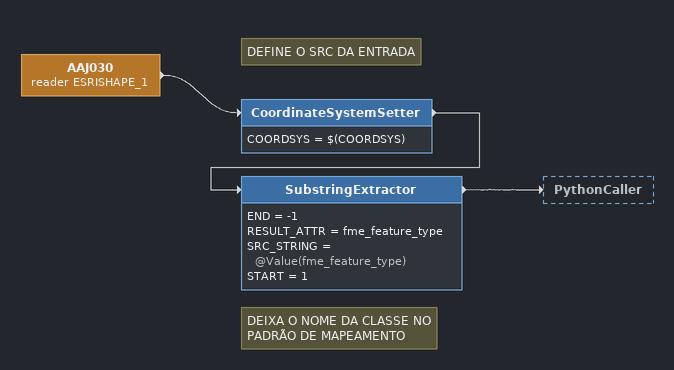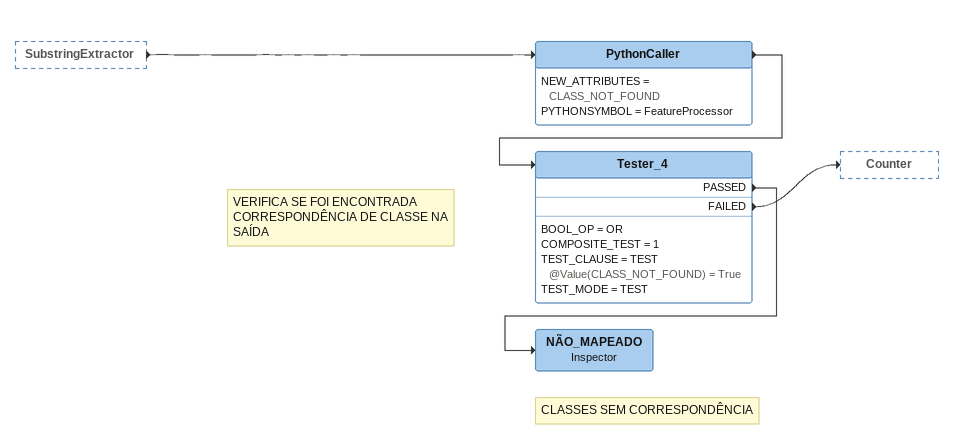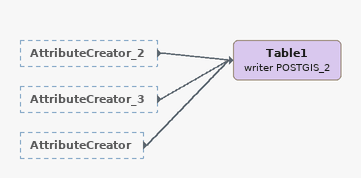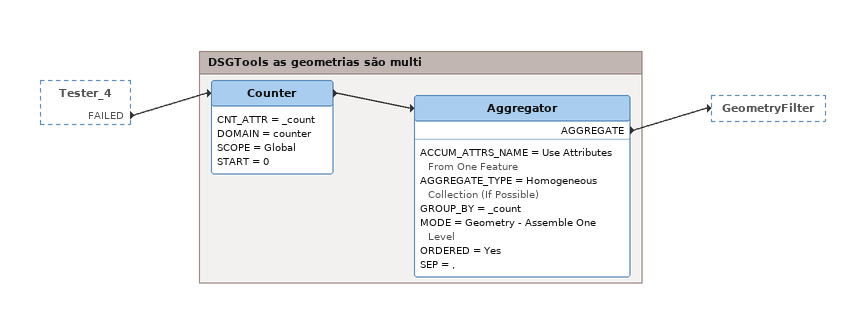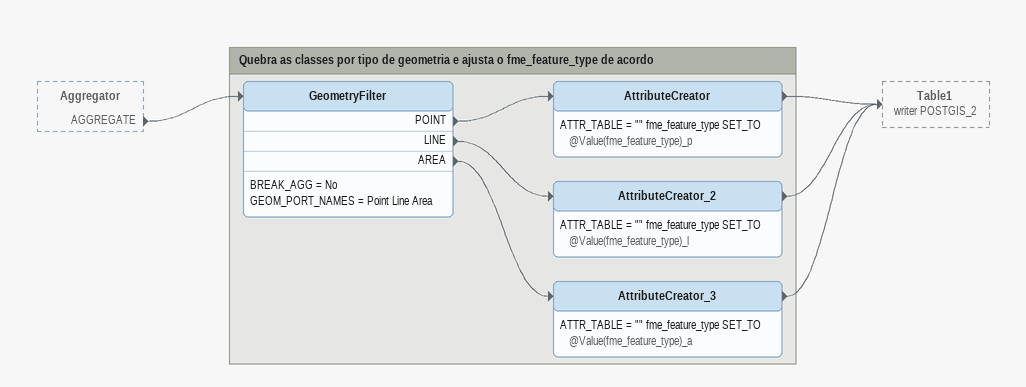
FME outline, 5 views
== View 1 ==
AAJ030 (reader ESRISHAPE_1)
    -> CoordinateSystemSetter
Note: DEFINE O SRC DA ENTRADA
CoordinateSystemSetter
    COORDSYS = $(COORDSYS)
    -> SubstringExtractor
Note: DEIXA O NOME DA CLASSE NO PADRÃO DE MAPEAMENTO
SubstringExtractor
    END = -1
    RESULT_ATTR = fme_feature_type
    SRC_STRING = @Value(fme_feature_type)
    START = 1
    -> PythonCaller

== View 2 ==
SubstringExtractor [outside]
    -> PythonCaller
PythonCaller
    NEW_ATTRIBUTES = CLASS_NOT_FOUND
    PYTHONSYMBOL = FeatureProcessor
    -> Tester_4
Note: VERIFICA SE FOI ENCONTRADA CORRESPONDÊNCIA DE CLASSE NA SAÍDA
Tester_4
    BOOL_OP = OR
    COMPOSITE_TEST = 1
    TEST_CLAUSE = TEST @Value(CLASS_NOT_FOUND) = True
    TEST_MODE = TEST
    PASSED -> NÃO_MAPEADO
    FAILED -> Counter
Note: CLASSES SEM CORRESPONDÊNCIA
NÃO_MAPEADO: Inspector

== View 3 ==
AttributeCreator_2 [outside]
    -> Table1 (writer POSTGIS_2)
AttributeCreator_3 [outside]
    -> Table1 (writer POSTGIS_2)
AttributeCreator [outside]
    -> Table1 (writer POSTGIS_2)
Table1 (writer POSTGIS_2)

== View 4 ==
Tester_4 [outside]
    FAILED -> Counter

Bookmark: DSGTools as geometrias são multi
Counter
    CNT_ATTR = _count
    DOMAIN = counter
    SCOPE = Global
    START = 0
    -> Aggregator
Aggregator
    ACCUM_ATTRS_NAME = Use Attributes From One Feature
    AGGREGATE_TYPE = Homogeneous Collection (If Possible)
    GROUP_BY = _count
    MODE = Geometry - Assemble One Level
    ORDERED = Yes
    SEP = ,
    AGGREGATE -> GeometryFilter

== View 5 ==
Aggregator [outside]
    AGGREGATE -> GeometryFilter

Bookmark: Quebra as classes por tipo de geometria e ajusta o fme_feature_type de acordo
GeometryFilter
    BREAK_AGG = No
    GEOM_PORT_NAMES = Point Line Area
    POINT -> AttributeCreator
    LINE -> AttributeCreator_2
    AREA -> AttributeCreator_3
AttributeCreator
    ATTR_TABLE = "" fme_feature_type SET_TO @Value(fme_feature_type)_p
    -> Table1 (writer POSTGIS_2)
AttributeCreator_2
    ATTR_TABLE = "" fme_feature_type SET_TO @Value(fme_feature_type)_l
    -> Table1 (writer POSTGIS_2)
AttributeCreator_3
    ATTR_TABLE = "" fme_feature_type SET_TO @Value(fme_feature_type)_a
    -> Table1 (writer POSTGIS_2)
